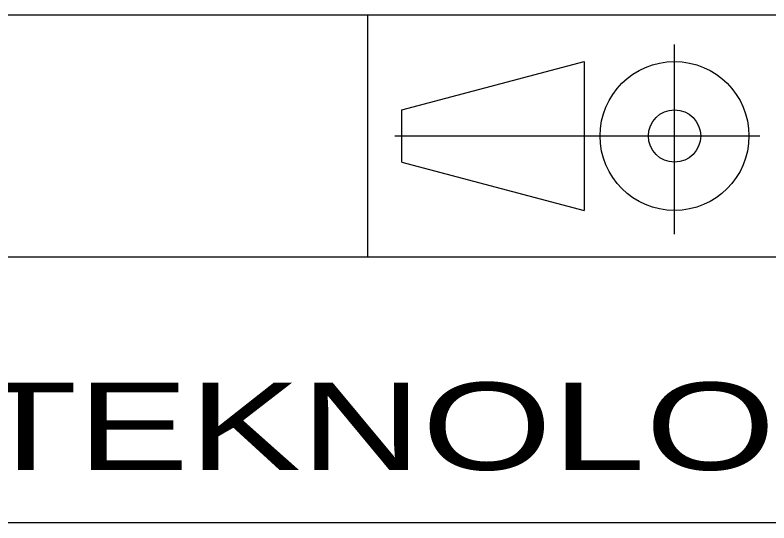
# Model space of a CAD drawing. Header units: inches. Extents: x -45549 to -45252, y 2679 to 2889.
# Drawn here: x -45279.94 to -45264.29, y 2679.31 to 2689.84 of the extents above; entities that cross this region are included whole.
import ezdxf
from ezdxf.enums import TextEntityAlignment as Align

# ---------------------------------------------------------------- set-up
doc = ezdxf.new("R2010")
doc.units = ezdxf.units.IN
doc.header["$MEASUREMENT"] = 0
doc.styles.get("Standard").update_dxf_attribs({"font": 'arial.ttf'})

msp = doc.modelspace()

# ---------------------------------------------------------------- linework, layer by layer
at = {"color": 0, "lineweight": 0}
for p, q in [((-45252.058, 2689.844), (-45317.77, 2689.844)), ((-45272.624, 2689.844), (-45272.624, 2684.828)), ((-45266.246, 2685.3), (-45266.246, 2689.237)), ((-45271.907, 2687.879), (-45268.124, 2688.881)), ((-45268.124, 2688.881), (-45268.124, 2685.791)), ((-45271.907, 2686.793), (-45271.907, 2687.879)), ((-45272.053, 2687.336), (-45264.478, 2687.336)), ((-45271.907, 2686.793), (-45268.124, 2685.791)), ((-45317.77, 2684.828), (-45252.058, 2684.828))]:
    msp.add_line(p, q, dxfattribs=at)
at = {"color": 3, "lineweight": 0}
msp.add_line((-45252.058, 2679.31), (-45549.058, 2679.31), dxfattribs=at)
at = {"color": 0, "lineweight": 0}
for radius in [1.545, 0.543]:
    msp.add_circle((-45266.246, 2687.336), radius, dxfattribs=at)

# ---------------------------------------------------------------- texts
at = {"color": 0, "lineweight": 0, "width": 1.37548}
msp.add_text('BAYKAR TEKNOLOJİ ', height=1.81184, dxfattribs=at).set_placement((-45295.854, 2680.41), (-45260.476, 2680.41), align=Align.FIT)

doc.saveas('drawing.dxf')
